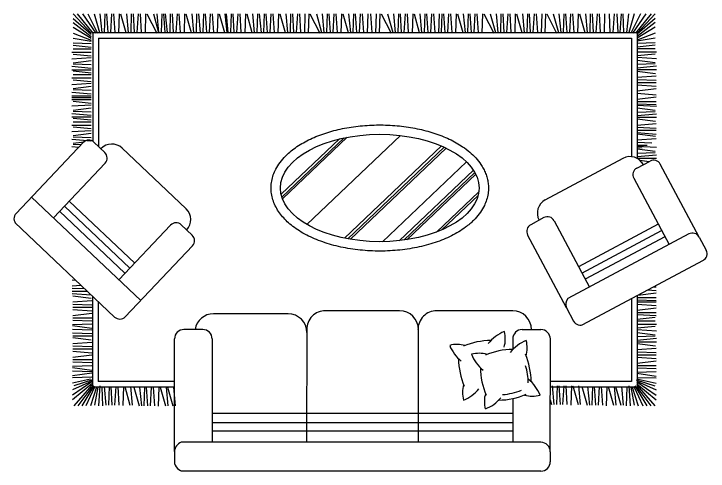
# Model space of a CAD drawing. Extents: x -42728 to 99010, y -18674 to 47645.
# Drawn here: x -18611 to -14916, y -15260 to -12827 of the extents above; entities that cross this region are included whole.
import ezdxf

# ---------------------------------------------------------------- set-up
doc = ezdxf.new("R2010")
doc.units = 0
doc.header["$LTSCALE"] = 100
doc.header["$MEASUREMENT"] = 0
doc.layers.get('0').update_dxf_attribs({"linetype": 'CONTINUOUS'})
doc.layers.add('01', color=3, linetype='CONTINUOUS')

# ---------------------------------------------------------------- blocks, each defined once
blk = doc.blocks.new('A$C18A06B25')
at = {"layer": '01', "color": 8}
for p, q in [((314.8, 2433.4), (411, 2331.2)), ((314.8, 2408.6), (411, 2325)), ((336.5, 2433.4), (420.3, 2331.2)), ((364.4, 2433.4), (435.8, 2331.2)), ((392.4, 2433.4), (445.1, 2331.2)), ((426.5, 2433.4), (454.4, 2334.3)), ((457.5, 2433.4), (466.8, 2334.3)), ((482.4, 2334.3), (485.5, 2433.4)), ((501, 2334.3), (494.8, 2433.4)), ((519.6, 2433.4), (513.4, 2334.3)), ((538.2, 2334.3), (532, 2433.4)), ((559.9, 2433.4), (556.8, 2331.2)), ((567.1, 2433.4), (595, 2334.3)), ((598.1, 2433.4), (607.4, 2334.3)), ((622.9, 2334.3), (626, 2433.4)), ((641.5, 2334.3), (635.3, 2433.4)), ((660.2, 2433.4), (654, 2334.3)), ((678.8, 2334.3), (672.6, 2433.4)), ((700.5, 2433.4), (697.4, 2331.2)), ((707.3, 2433.4), (760.1, 2331.2)), ((741.5, 2433.4), (769.4, 2334.3)), ((760.3, 2433.4), (769.6, 2334.3)), ((785.2, 2334.3), (788.3, 2433.4)), ((803.8, 2334.3), (797.6, 2433.4)), ((805.3, 2433.4), (814.6, 2334.3)), ((830.2, 2334.3), (833.3, 2433.4)), ((848.8, 2334.3), (842.6, 2433.4)), ((867.4, 2433.4), (861.2, 2334.3)), ((886, 2334.3), (879.8, 2433.4)), ((907.8, 2433.4), (904.7, 2331.2)), ((914.9, 2433.4), (942.8, 2334.3)), ((945.9, 2433.4), (955.2, 2334.3)), ((970.7, 2334.3), (973.8, 2433.4)), ((982.1, 2433.4), (991.4, 2334.3)), ((1006.9, 2334.3), (1010, 2433.4)), ((1025.5, 2334.3), (1019.3, 2433.4)), ((1044.1, 2433.4), (1037.9, 2334.3)), ((1062.7, 2334.3), (1056.5, 2433.4)), ((1084.5, 2433.4), (1081.4, 2331.2)), ((1091.6, 2433.4), (1119.5, 2334.3)), ((1122.6, 2433.4), (1131.9, 2334.3)), ((1128.8, 2433.4), (1138.1, 2334.3)), ((1153.6, 2334.3), (1156.7, 2433.4)), ((1172.2, 2334.3), (1166, 2433.4)), ((1190.8, 2433.4), (1184.6, 2334.3)), ((1209.4, 2334.3), (1203.2, 2433.4)), ((1231.2, 2433.4), (1228.1, 2331.2)), ((1238.3, 2433.4), (1266.2, 2334.3)), ((1269.3, 2433.4), (1278.6, 2334.3)), ((1294.1, 2334.3), (1297.3, 2433.4)), ((1305.5, 2433.4), (1314.8, 2334.3)), ((1330.3, 2334.3), (1333.4, 2433.4)), ((1348.9, 2334.3), (1342.7, 2433.4)), ((1367.5, 2433.4), (1361.3, 2334.3)), ((1386.2, 2334.3), (1380, 2433.4)), ((1407.9, 2433.4), (1404.8, 2331.2)), ((1415, 2433.4), (1442.9, 2334.3)), ((1446, 2433.4), (1455.3, 2334.3)), ((1470.9, 2334.3), (1474, 2433.4)), ((1489.5, 2334.3), (1483.3, 2433.4)), ((1508.1, 2433.4), (1501.9, 2334.3)), ((1526.7, 2334.3), (1520.5, 2433.4)), ((1548.4, 2433.4), (1545.3, 2331.2)), ((1568.1, 2433.4), (1565, 2331.2)), ((1575, 2433.4), (1627.7, 2331.2)), ((1609.1, 2433.4), (1637, 2334.3)), ((1640.1, 2433.4), (1649.5, 2334.3)), ((1665, 2334.3), (1668.1, 2433.4)), ((1683.6, 2334.3), (1677.4, 2433.4)), ((1702.2, 2433.4), (1696, 2334.3)), ((1720.8, 2334.3), (1714.6, 2433.4)), ((1742.6, 2433.4), (1739.5, 2331.2)), ((1749.7, 2433.4), (1777.6, 2334.3)), ((1780.7, 2433.4), (1790, 2334.3)), ((1805.5, 2334.3), (1808.6, 2433.4)), ((1824.2, 2334.3), (1817.9, 2433.4)), ((1842.8, 2433.4), (1836.6, 2334.3)), ((1861.4, 2334.3), (1855.2, 2433.4)), ((1883.1, 2433.4), (1880, 2331.2)), ((1905.7, 2334.3), (1899.5, 2433.4)), ((1927.4, 2433.4), (1924.3, 2331.2)), ((1947.1, 2433.4), (1944, 2331.2)), ((1953.9, 2433.4), (2006.7, 2331.2)), ((1988.1, 2433.4), (2016, 2334.3)), ((2019.1, 2433.4), (2028.4, 2334.3)), ((2043.9, 2334.3), (2047, 2433.4)), ((2062.6, 2334.3), (2056.4, 2433.4)), ((2081.2, 2433.4), (2075, 2334.3)), ((2099.8, 2334.3), (2093.6, 2433.4)), ((2121.5, 2433.4), (2118.4, 2331.2)), ((2128.6, 2433.4), (2156.6, 2334.3)), ((2159.7, 2433.4), (2169, 2334.3)), ((2184.5, 2334.3), (2187.6, 2433.4)), ((2203.1, 2334.3), (2196.9, 2433.4)), ((2221.7, 2433.4), (2215.5, 2334.3)), ((2240.4, 2334.3), (2234.2, 2433.4)), ((2262.1, 2433.4), (2259, 2331.2)), ((2275.3, 2334.3), (2278.4, 2433.4)), ((2293.9, 2334.3), (2287.7, 2433.4)), ((2312.5, 2433.4), (2306.3, 2334.3)), ((2331.1, 2334.3), (2324.9, 2433.4)), ((2352.8, 2433.4), (2349.7, 2331.2)), ((2360, 2433.4), (2387.9, 2334.3)), ((2391, 2433.4), (2400.3, 2334.3)), ((2415.8, 2334.3), (2418.9, 2433.4)), ((2434.4, 2334.3), (2428.2, 2433.4)), ((2453.1, 2433.4), (2446.9, 2334.3)), ((2471.7, 2334.3), (2465.5, 2433.4)), ((2493.4, 2433.4), (2490.3, 2331.2)), ((2500.2, 2433.4), (2553, 2331.2)), ((2534.4, 2433.4), (2562.3, 2334.3)), ((2565.4, 2433.4), (2574.7, 2334.3)), ((2590.2, 2334.3), (2593.3, 2433.4)), ((2608.9, 2334.3), (2602.7, 2433.4)), ((2627.5, 2433.4), (2621.3, 2334.3)), ((2646.1, 2334.3), (2639.9, 2433.4)), ((2667.8, 2433.4), (2664.7, 2331.2)), ((2674.9, 2433.4), (2702.9, 2334.3)), ((2706, 2433.4), (2715.3, 2334.3)), ((2730.8, 2334.3), (2733.9, 2433.4)), ((2749.4, 2334.3), (2743.2, 2433.4)), ((2768, 2433.4), (2761.8, 2334.3)), ((2786.7, 2334.3), (2780.5, 2433.4)), ((2808.4, 2433.4), (2805.3, 2331.2)), ((2828.1, 2433.4), (2825, 2331.2)), ((2834.9, 2433.4), (2887.7, 2331.2)), ((2869.1, 2433.4), (2897, 2334.3)), ((2900.1, 2433.4), (2909.4, 2334.3)), ((2924.9, 2334.3), (2928, 2433.4)), ((2943.5, 2334.3), (2937.3, 2433.4)), ((2962.2, 2433.4), (2955.9, 2334.3)), ((2980.8, 2334.3), (2974.6, 2433.4)), ((3002.5, 2433.4), (2999.4, 2331.2)), ((3009.6, 2433.4), (3037.5, 2334.3)), ((3040.6, 2433.4), (3050, 2334.3)), ((3065.5, 2334.3), (3068.6, 2433.4)), ((3084.1, 2334.3), (3077.9, 2433.4)), ((3102.7, 2433.4), (3096.5, 2334.3)), ((3121.3, 2334.3), (3115.1, 2433.4)), ((3143.1, 2433.4), (3140, 2331.2)), ((3167, 2433.4), (3170.1, 2331.2)), ((3188.7, 2334.3), (3195, 2433.4)), ((3207.4, 2433.4), (3213.6, 2334.3)), ((3226, 2334.3), (3232.2, 2433.4)), ((3244.6, 2334.3), (3241.5, 2433.4)), ((3269.4, 2433.4), (3260.1, 2334.3)), ((3300.5, 2433.4), (3272.5, 2334.3)), ((3334.6, 2433.4), (3281.9, 2331.2)), ((3362.5, 2433.4), (3291.2, 2331.2)), ((3390.5, 2433.4), (3306.7, 2331.2)), ((3412.2, 2433.4), (3316, 2331.2)), ((3412.2, 2408.6), (3316, 2325)), ((314.8, 2386.9), (411, 2312.6)), ((3412.2, 2386.9), (3316, 2312.6)), ((314.8, 2362.1), (411, 2303.3)), ((314.8, 2331.2), (411, 2294)), ((3412.2, 2362.1), (3316, 2303.3)), ((3412.2, 2331.2), (3316, 2294)), ((314.8, 2303.3), (411, 2287.8)), ((3412.2, 2303.3), (3316, 2287.8)), ((314.8, 2278.5), (411, 2275.4)), ((314.8, 2266.1), (411, 2256.8)), ((3412.2, 2278.5), (3316, 2275.4)), ((3412.2, 2266.1), (3316, 2256.8)), ((308.6, 2228.9), (411, 2228.9)), ((314.8, 2247.5), (411, 2247.5)), ((314.8, 2219.6), (411, 2210.4)), ((3412.2, 2247.5), (3316, 2247.5)), ((3418.4, 2228.9), (3316, 2228.9)), ((3412.2, 2219.6), (3316, 2210.4)), ((308.6, 2194.9), (411, 2201.1)), ((314.8, 2173.2), (411, 2185.6)), ((3418.4, 2194.9), (3316, 2201.1)), ((3412.2, 2173.2), (3316, 2185.6)), ((308.6, 2154.6), (411, 2145.3)), ((314.8, 2167), (411, 2163.9)), ((3412.2, 2167), (3316, 2163.9)), ((3418.4, 2154.6), (3316, 2145.3)), ((308.6, 2136), (411, 2136)), ((314.8, 2129.7), (411, 2120.4)), ((314.8, 2111.1), (411, 2111.1)), ((3315.9, 2128.8), (3413, 2116.7)), ((3418.4, 2136), (3316, 2136)), ((308.6, 2092.5), (411, 2092.5)), ((314.8, 2083.2), (411, 2073.9)), ((3315.9, 2096.5), (3417, 2104.5)), ((3315.9, 2084.4), (3417, 2080.3)), ((308.6, 2058.4), (411, 2064.6)), ((314.8, 2036.7), (411, 2049.1)), ((3315.9, 2068.2), (3417, 2068.2)), ((3315.9, 2056.1), (3417, 2048.1)), ((3315.9, 2023.8), (3417, 2035.9)), ((308.6, 2016.4), (411, 2007.1)), ((308.6, 1997.8), (411, 1997.8)), ((314.8, 2030.6), (411, 2027.5)), ((3315.9, 2011.5), (3417, 2003.4)), ((308.6, 1987.8), (411, 1987.8)), ((308.6, 1977.6), (411, 1977.6)), ((314.8, 1968.3), (411, 1959)), ((3315.9, 1979.2), (3417, 1991.3)), ((3315.9, 1967.1), (3417, 1967.1)), ((308.6, 1943.5), (411, 1949.7)), ((314.8, 1921.8), (411, 1934.2)), ((3315.9, 1955), (3417, 1950.9)), ((3418.4, 1940.4), (3316, 1946.6)), ((3412.2, 1918.7), (3316, 1931.1)), ((308.6, 1903.2), (411, 1894)), ((308.6, 1884.7), (411, 1884.7)), ((314.8, 1915.6), (411, 1912.5)), ((3412.2, 1912.5), (3316, 1909.4)), ((3418.4, 1900.1), (3316, 1890.8)), ((314.8, 1878.3), (411, 1869)), ((314.8, 1859.7), (411, 1859.7)), ((3315.9, 1874.3), (3413, 1862.2)), ((3315.9, 1842), (3417, 1850.1)), ((3418.4, 1881.5), (3316, 1881.5)), ((308.6, 1841.1), (411, 1841.1)), ((308.6, 1807.1), (411, 1813.3)), ((314.8, 1831.9), (411, 1822.6)), ((3315.9, 1829.9), (3417, 1825.9)), ((3315.9, 1813.7), (3417, 1813.7)), ((314.8, 1785.4), (411, 1797.8)), ((314.8, 1779.2), (411, 1776.1)), ((3315.9, 1801.6), (3417, 1793.6)), ((3315.9, 1794.9), (3413, 1782.8)), ((308.6, 1766.8), (411, 1757.5)), ((314.8, 1745.7), (373.5, 1753.2)), ((314.8, 1739.5), (358.4, 1738.1)), ((408.4, 1757.7), (411, 1758.1)), ((3315.9, 1762.6), (3417, 1770.7)), ((3315.9, 1750.5), (3394.1, 1747.4)), ((308.6, 1727.1), (344.9, 1723.8)), ((3315.9, 1734.4), (3369.7, 1734.4)), ((3315.9, 1722.3), (3343, 1720.1)), ((3418.4, 1722), (3316, 1728.2)), ((3412.2, 1700.3), (3316, 1712.7)), ((3412.2, 1694.2), (3316, 1691.1)), ((3418.4, 1681.8), (3316, 1672.5)), ((3418.4, 1663.2), (3316, 1663.2)), ((3331.1, 1654), (3380, 1647.9)), ((308.9, 1018.7), (328, 1016.4)), ((308.9, 986.4), (355.6, 990.2)), ((308.9, 974.3), (375.1, 971.7)), ((3371.6, 964.4), (3417, 960.8)), ((3402.7, 981), (3417, 981)), ((308.9, 958.2), (389.4, 958.2)), ((308.9, 946.1), (410, 938)), ((313.8, 933), (410.8, 920.9)), ((3315.9, 924.5), (3417, 924.5)), ((3320.5, 937.2), (3417, 948.7)), ((313.8, 900.8), (414.9, 908.8)), ((313.8, 888.7), (414.9, 884.6)), ((3315.9, 912.4), (3417, 908.4)), ((3315.9, 901.3), (3417, 901.3)), ((3315.9, 889.2), (3417, 881.1)), ((313.8, 872.5), (414.9, 872.5)), ((313.8, 860.4), (414.9, 852.3)), ((3315.9, 856.9), (3417, 869)), ((313.8, 828.1), (414.9, 840.2)), ((313.8, 816), (414.9, 816)), ((3315.9, 844.8), (3417, 844.8)), ((3315.9, 832.7), (3417, 828.7)), ((3412.2, 816.7), (3316, 807.4)), ((311.9, 781.1), (414.7, 784.7)), ((313.8, 803.9), (414.9, 799.9)), ((3412.2, 798.1), (3316, 798.1)), ((3418.4, 779.5), (3316, 779.5)), ((311.9, 774.1), (414.7, 759.9)), ((414.9, 750.1), (312.1, 753.6)), ((3412.2, 770.2), (3316, 760.9)), ((3418.4, 745.5), (3316, 751.7)), ((414.9, 731.1), (312.1, 734.6)), ((416.2, 718), (313.8, 718)), ((313.8, 710.8), (410.8, 698.7)), ((3412.2, 723.8), (3316, 736.2)), ((3412.2, 717.6), (3316, 714.5)), ((3418.4, 705.2), (3316, 695.9)), ((313.8, 678.5), (414.9, 686.6)), ((313.8, 666.4), (414.9, 662.4)), ((3315.9, 679.4), (3413, 667.2)), ((3418.4, 686.6), (3316, 686.6)), ((313.8, 650.3), (414.9, 650.3)), ((313.8, 638.2), (414.9, 630.1)), ((3315.9, 647.1), (3417, 655.1)), ((3315.9, 635), (3417, 630.9)), ((313.8, 605.9), (414.9, 618)), ((313.8, 593.8), (414.9, 593.8)), ((3315.9, 618.8), (3417, 618.8)), ((3315.9, 606.7), (3417, 598.6)), ((311.9, 558.9), (414.7, 562.4)), ((313.8, 581.7), (414.9, 577.6)), ((3315.9, 574.4), (3417, 586.5)), ((3315.9, 562.3), (3417, 562.3)), ((311.9, 551.8), (414.7, 537.6)), ((414.9, 527.8), (312.1, 531.3)), ((414.9, 520.7), (312.1, 506.6)), ((3314.1, 527.4), (3416.9, 531)), ((3314.1, 520.4), (3416.9, 506.2)), ((3315.9, 550.2), (3417, 546.2)), ((414.9, 499.5), (312.1, 496)), ((407.8, 488.9), (312.1, 467.7)), ((418.5, 485.4), (319.2, 453.5)), ((3310.5, 485), (3409.8, 453.2)), ((3314.1, 499.1), (3416.9, 495.6)), ((3321.2, 488.5), (3416.9, 467.3)), ((414.9, 478.3), (312.1, 432.3)), ((414.9, 474.7), (312.1, 404)), ((414.9, 464.1), (312.1, 379.2)), ((414.9, 457.1), (319.2, 347.4)), ((414.9, 446.5), (340.5, 347.4)), ((425.5, 453.5), (361.8, 347.4)), ((429.1, 446.5), (383, 347.4)), ((439.7, 446.5), (407.8, 347.4)), ((446.8, 446.5), (429.1, 350.9)), ((457.4, 453.5), (450.4, 347.4)), ((468.1, 446.5), (471.6, 347.4)), ((479.7, 450.8), (489, 351.7)), ((504.5, 351.7), (507.6, 450.8)), ((523.1, 351.7), (516.9, 450.8)), ((541.8, 450.8), (535.5, 351.7)), ((560.4, 351.7), (554.2, 450.8)), ((582.1, 450.8), (579, 348.6)), ((589.2, 450.8), (617.1, 351.7)), ((620.2, 450.8), (629.6, 351.7)), ((637.4, 447.3), (665.3, 348.2)), ((668.4, 447.3), (677.7, 348.2)), ((693.3, 348.2), (696.4, 447.3)), ((711.9, 348.2), (705.7, 447.3)), ((730.5, 447.3), (724.3, 348.2)), ((749.1, 348.2), (742.9, 447.3)), ((770.8, 447.3), (767.7, 345.1)), ((778, 447.3), (805.9, 348.2)), ((809, 447.3), (818.3, 348.2)), ((817.1, 447.3), (845.1, 348.2)), ((848.2, 447.3), (857.5, 348.2)), ((2863.8, 453.5), (2873.2, 354.4)), ((2888.7, 354.4), (2891.8, 453.5)), ((2907.3, 354.4), (2901.1, 453.5)), ((2925.9, 453.5), (2919.7, 354.4)), ((2944.5, 354.4), (2938.3, 453.5)), ((2966.3, 453.5), (2963.2, 351.3)), ((2973.4, 453.5), (3001.3, 354.4)), ((3004.4, 453.5), (3013.7, 354.4)), ((3021.6, 450), (3049.5, 350.8)), ((3052.6, 450), (3061.9, 350.8)), ((3077.4, 350.8), (3080.5, 450)), ((3096, 350.8), (3089.8, 450)), ((3114.7, 450), (3108.5, 350.8)), ((3133.3, 350.8), (3127.1, 450)), ((3155, 450), (3151.9, 347.7)), ((3162.1, 450), (3190.1, 350.8)), ((3193.2, 450), (3202.5, 350.8)), ((3201.3, 450), (3229.2, 350.8)), ((3232.3, 450), (3241.6, 350.8)), ((3260.9, 446.1), (3257.4, 347)), ((3271.5, 453.2), (3278.6, 347)), ((3282.2, 446.1), (3299.9, 350.6)), ((3289.3, 446.1), (3321.2, 347)), ((3299.9, 446.1), (3346, 347)), ((3303.4, 453.2), (3367.2, 347)), ((3314.1, 477.9), (3416.9, 431.9)), ((3314.1, 474.4), (3416.9, 403.6)), ((3314.1, 463.8), (3416.9, 378.9)), ((3314.1, 456.7), (3409.8, 347)), ((3314.1, 446.1), (3388.5, 347)), ((2853.9, 378.6), (2860.7, 354.4))]:
    blk.add_line(p, q, dxfattribs=at)
at = {"layer": '01'}
for p, q in [((420.2, 2333.7), (3315.5, 2333.7)), ((420.2, 2333.7), (420.2, 1754.6)), ((3315.5, 2333.7), (3315.5, 1664.8)), ((450.2, 2303.7), (3285.5, 2303.7)), ((450.2, 2303.7), (450.2, 1726.9)), ((3285.5, 2303.7), (3285.5, 1673.6)), ((1756.4, 1773.3), (1425.5, 1458.8)), ((1773, 1776.6), (1428.8, 1449.4)), ((2056.2, 1786.2), (1558.2, 1312.8)), ((10.9, 1371.6), (368.7, 1749)), ((483.4, 1695.5), (425.3, 1750.5)), ((1731.7, 1767.8), (1421.7, 1473.1)), ((915.8, 1396.5), (573.2, 1720.5)), ((2275.2, 1730.4), (1758.8, 1239.6)), ((2289.9, 1723.8), (1776.8, 1236.1)), ((2300.3, 1718.9), (1789.9, 1233.8)), ((3240.7, 1664.5), (2824.8, 1442.2)), ((484.9, 1638.9), (209.6, 1348.6)), ((2408, 1645.7), (1961.3, 1221.1)), ((3314.1, 1612.8), (3384.7, 1650.4)), ((3645.7, 1245.6), (3438.8, 1633.9)), ((2444.5, 1602.1), (2049.3, 1226.4)), ((2452.4, 1589.1), (2074, 1229.4)), ((2456.9, 1580.4), (2090.1, 1231.7)), ((3297.6, 1558.7), (3485.7, 1205.6)), ((2473.4, 1485.9), (2248.7, 1272.3)), ((674.4, 908.7), (93.5, 1458.7)), ((2469.7, 1466.8), (2277.2, 1283.9)), ((267.9, 1410.1), (616.5, 1080.2)), ((642.4, 1107.5), (293.8, 1437.4)), ((590.6, 1052.9), (242, 1382.7)), ((2820.1, 1349), (2749.5, 1311.4)), ((2874.2, 1332.6), (3062.3, 979.5)), ((535.3, 820), (4.6, 1322.5)), ((833.5, 1309), (558.2, 1018.7)), ((890, 1310.5), (948.1, 1255.5)), ((3428.1, 1313.6), (3004.8, 1087.4)), ((2939.9, 868.9), (2733, 1257.3)), ((3591.6, 1262.1), (2946.8, 918)), ((3022.5, 1054.2), (3445.9, 1280.4)), ((3463.6, 1247.2), (3040.2, 1021)), ((3645.7, 1245.6), (3683.3, 1175)), ((591.8, 821.6), (949.6, 1198.9)), ((3666.8, 1120.9), (3022.1, 776.8)), ((418.3, 930.8), (418.3, 447.4)), ((448.3, 902.4), (448.3, 477.4)), ((2052.1, 853.4), (1657.6, 853.5)), ((2653.7, 853.5), (2246.1, 853.3)), ((2939.9, 868.9), (2977.6, 798.3)), ((1458.9, 837.2), (1062, 837.3)), ((1004.2, 753.6), (904.2, 753.6)), ((1557.6, 753.5), (1557.1, 153.4)), ((2150.7, 769.7), (2150.3, 153.5)), ((2704.2, 753.3), (2804.2, 753.2)), ((853.7, 103.6), (854.2, 703.7)), ((1054.2, 703.5), (1053.8, 153.5)), ((2654.2, 703.3), (2654.1, 647.5)), ((2853.7, 103.2), (2854.2, 703.2)), ((854, 447.4), (418.3, 447.4)), ((854, 477.4), (448.3, 477.4)), ((2653.9, 386), (2653.8, 153.3)), ((2653.9, 306.3), (1053.9, 306.4)), ((1053.8, 259.4), (2653.8, 259.2)), ((2653.8, 212.2), (1053.8, 212.3)), ((2803.8, 153.3), (890.2, 153.7)), ((853.7, 103.6), (853.7, 51)), ((2853.7, 103.2), (2853.7, 50)), ((2803.7, 0), (890.2, 0.4))]:
    blk.add_line(p, q, dxfattribs=at)
for points in [[(3315.5, 934.5), (3315.5, 447.4), (2854, 447.4)], [(3285.5, 918.5), (3285.5, 477.4), (2854, 477.4)]]:
    blk.add_lwpolyline(points, dxfattribs=at)
for centre, radius, start, end in [((397.8, 1721.5), 40, 46.5211, 136.5211), ((520.2, 1660.6), 80, 46.559, 136.559), ((455.8, 1666.5), 40, 316.5211, 46.5211), ((3278.4, 1593.9), 80, 28.0833, 118.0833), ((3403.5, 1615.1), 40, 28.0454, 118.0454), ((3332.9, 1577.5), 40, 118.0454, 208.0454), ((2864.8, 1372.9), 80, 118.0833, 208.0833), ((39.9, 1344.1), 40, 136.5286, 229.9192), ((860.8, 1338.4), 80, 316.559, 46.559), ((2838.9, 1313.7), 40, 28.0454, 118.0454), ((862.5, 1281.5), 40, 46.5211, 136.5211), ((2768.3, 1276.1), 40, 118.0454, 208.0454), ((3610.4, 1226.8), 40, 28.053, 118.0795), ((920.6, 1226.4), 40, 316.5211, 46.5211), ((3648, 1156.2), 40, 298.0796, 28.053), ((2980.5, 888.2), 44.9, 138.4944, 205.4838), ((1657.6, 753.5), 100, 89.9892, 179.9892), ((2052.1, 753.4), 100, 359.9892, 89.9892), ((2249.4, 753.4), 100, 89.9892, 179.9892), ((2653.7, 753.5), 100, 359.9892, 89.9892), ((562.8, 849.1), 40, 226.5553, 316.5286), ((1061.9, 737.3), 100, 89.9892, 170.6087), ((1458.9, 737.2), 100, 359.9892, 89.9892), ((3012.9, 817.1), 40, 208.053, 301.4435), ((904.2, 703.6), 50, 89.9513, 179.9513), ((1004.2, 703.6), 50, 359.9513, 89.9513), ((2681.8, 555.8), 200.3, 111.2115, 142.2552), ((2459.5, 702.8), 155, 344.0318, 14.8343), ((2704.2, 703.3), 50, 89.9513, 179.9513), ((2804.2, 703.2), 50, 359.9513, 89.9513), ((2358.1, 519.3), 155, 74.0318, 104.8343), ((2505.2, 741.6), 200.3, 201.2115, 231.3121), ((2541, 317.3), 378, 90.4385, 113.2338), ((2798.3, 508.3), 200.3, 111.2115, 142.2552), ((2576, 655.4), 155, 344.0318, 14.8343), ((2657.4, 269.9), 378, 90.4385, 113.2338), ((2743.6, 600.8), 378, 180.4385, 203.2338), ((2474.6, 471.9), 155, 74.0318, 104.8343), ((2621.6, 694.2), 200.3, 201.2115, 231.3121), ((2374, 472.5), 378, 0.4385, 23.2338), ((2371, 459), 366, 1.6564, 16.1663), ((2860.1, 553.4), 378, 180.4385, 203.2338), ((2612.4, 331.7), 200.3, 21.2115, 51.5804), ((2541.6, 417.9), 155, 164.0318, 194.8343), ((2319.3, 565), 200.3, 291.2115, 320.6134), ((2658, 370.5), 155, 164.0318, 194.8343), ((2576.6, 756), 378, 270.4385, 293.2338), ((2570.9, 772.2), 366, 274.5496, 290.8084), ((2435.8, 517.6), 200.3, 291.2115, 320.6134), ((2759.5, 554), 155, 254.0318, 284.8343), ((909.8, 101), 56.1, 110.4002, 177.3897), ((2803.7, 103.3), 50, 359.9588, 89.9854), ((903.7, 51), 50, 179.9588, 273.3494), ((2803.7, 50), 50, 269.9929, 0.0195)]:
    blk.add_arc(centre, radius, start, end, dxfattribs=at)
blk.add_ellipse((1946.4, 1506.7), major_axis=(528.4, 0), ratio=0.540741, dxfattribs=at)
blk.add_open_spline([(2524.8, 1506.7), (2524.8, 1515.5), (2524.3, 1524.3), (2522, 1541.7), (2520.3, 1550.4), (2515.9, 1567.5), (2513.1, 1576), (2506.6, 1592.6), (2502.8, 1600.8), (2494.4, 1616.7), (2489.7, 1624.6), (2476.6, 1644.1), (2467.5, 1655.5), (2447.6, 1677.4), (2436.7, 1687.9), (2413.2, 1707.9), (2400.6, 1717.5), (2365.4, 1741.2), (2341.6, 1754.7), (2290.5, 1778.9), (2263.3, 1789.6), (2206.2, 1808.2), (2176.3, 1816.1), (2114.6, 1828.9), (2082.8, 1833.8), (2018.3, 1840.4), (1985.6, 1842.2), (1920, 1842.6), (1887.2, 1841.2), (1822.5, 1835.4), (1790.5, 1830.9), (1728.4, 1818.9), (1698.2, 1811.4), (1640.4, 1793.5), (1612.8, 1783.2), (1560.8, 1759.7), (1536.5, 1746.6), (1491.9, 1717.8), (1471.6, 1702.1), (1442.3, 1674.4), (1431.9, 1663.3), (1413.3, 1640), (1404.9, 1627.8), (1392.1, 1605.2), (1387.1, 1594.8), (1378.8, 1573.7), (1375.5, 1562.9), (1370.6, 1540.9), (1369, 1529.8), (1367.7, 1507.4), (1368, 1496.2), (1370.3, 1474), (1372.4, 1462.9), (1378.3, 1441.1), (1382.2, 1430.4), (1391.4, 1409.6), (1396.8, 1399.4), (1409.1, 1379.6), (1415.9, 1370), (1430.9, 1351.5), (1439.1, 1342.5), (1456.6, 1325.2), (1465.9, 1316.9), (1497.3, 1291.6), (1521.3, 1275.7), (1573.7, 1247.2), (1602, 1234.5), (1662.2, 1212.4), (1693.9, 1203), (1759.9, 1187.7), (1794.1, 1181.8), (1863.7, 1173.7), (1899.2, 1171.4), (1970.3, 1170.6), (2005.9, 1172.1), (2076, 1178.6), (2110.6, 1183.7), (2177.5, 1197.5), (2209.9, 1206.1), (2271.5, 1226.7), (2300.7, 1238.7), (2354.9, 1265.9), (2379.9, 1281), (2418.1, 1309.2), (2432.6, 1321.5), (2456.6, 1345.4), (2466.6, 1356.7), (2484.5, 1380.4), (2492.4, 1392.8), (2504.3, 1415.6), (2508.8, 1425.8), (2516.3, 1446.9), (2519.2, 1457.6), (2523.3, 1479.3), (2524.5, 1490.3), (2524.8, 1503.1), (2524.8, 1504.9), (2524.8, 1506.7)], degree=3, knots=[0, 0, 0, 0, 0.069727, 0.069727, 0.139453, 0.139453, 0.20918, 0.20918, 0.278906, 0.278906, 0.348633, 0.348633, 0.457176, 0.457176, 0.565719, 0.565719, 0.674262, 0.674262, 0.851272, 0.851272, 1.028282, 1.028282, 1.205293, 1.205293, 1.382303, 1.382303, 1.559313, 1.559313, 1.736324, 1.736324, 1.913334, 1.913334, 2.090344, 2.090344, 2.267354, 2.267354, 2.444365, 2.444365, 2.621375, 2.621375, 2.732554, 2.732554, 2.843734, 2.843734, 2.932499, 2.932499, 3.021265, 3.021265, 3.11003, 3.11003, 3.198796, 3.198796, 3.287561, 3.287561, 3.376326, 3.376326, 3.465092, 3.465092, 3.553857, 3.553857, 3.642623, 3.642623, 3.731388, 3.731388, 3.923373, 3.923373, 4.115357, 4.115357, 4.307342, 4.307342, 4.499327, 4.499327, 4.691311, 4.691311, 4.883296, 4.883296, 5.075281, 5.075281, 5.267265, 5.267265, 5.45925, 5.45925, 5.651234, 5.651234, 5.784343, 5.784343, 5.895628, 5.895628, 6.006912, 6.006912, 6.094217, 6.094217, 6.181521, 6.181521, 6.268825, 6.268825, 6.283185, 6.283185, 6.283185, 6.283185], dxfattribs=at)

msp = doc.modelspace()

# ---------------------------------------------------------------- block references
msp.add_blockref('A$C18A06B25', (-18610.14328, -15260.10164))

doc.saveas('drawing.dxf')
